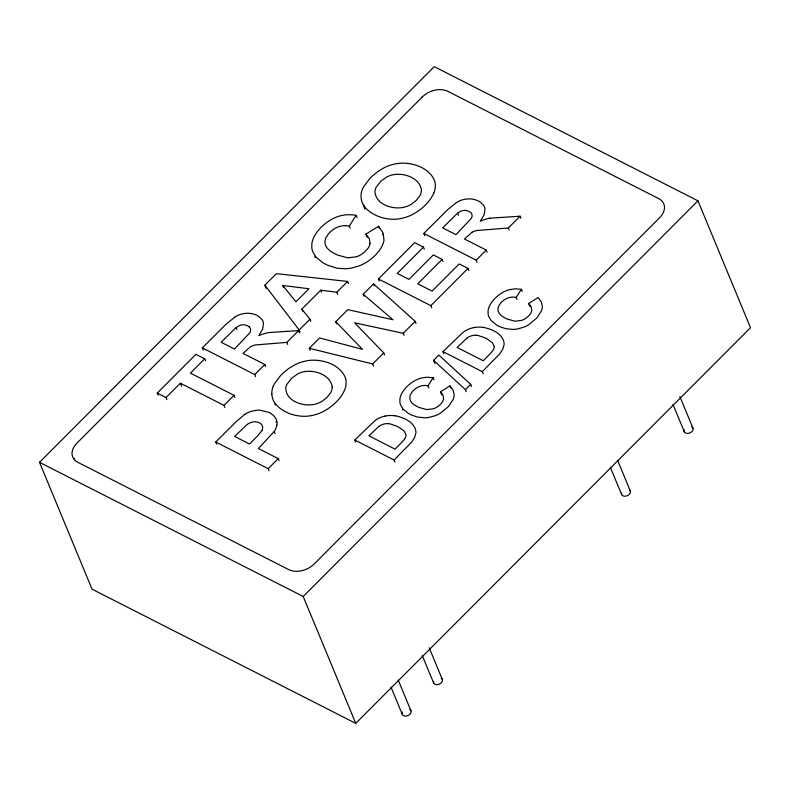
<?xml version="1.0" encoding="UTF-8"?>
<svg xmlns="http://www.w3.org/2000/svg" width="790" height="790" viewBox="0 0 790 790"><rect width="100%" height="100%" fill="white"/><g stroke="black" fill="none" stroke-linecap="round" stroke-linejoin="round"><path stroke-width="1.19" d="M370.006 243.636L369.434 238.847L365.898 234.117L378.598 226.305L383.13 233.08L383.979 240.2A26.85 18.713 -22.5 0 1 383.041 243.883C379.773 251.951 373.028 258.182 365.75 262.695A30.731 21.419 -22.5 0 1 358.255 266.19L351.748 267.988A32.064 22.347 -22.5 0 1 345.072 268.778L336.925 268.175L327.416 265.124A66.755 46.541 -22.5 0 1 322.774 262.645L315.783 256.849L312.583 251.299A31.462 21.932 -22.5 0 1 311.803 247.655L311.853 243.873A30.81 21.478 -22.5 0 1 313.689 237.533C317.847 229.219 325.125 222.632 333.35 218.435A28.065 19.572 -22.5 0 1 340.095 215.848L345.813 214.762L352.251 214.791L356.152 215.344L357.011 217.418M261.925 430.412L258.152 435.32L249.581 444.029L234.61 436.416L247.171 424.467A10.467 7.298 -22.5 0 1 253.106 421.929A9.065 6.32 -22.5 0 1 256.799 421.919L258.695 422.472A13.321 9.292 -22.5 0 1 259.426 422.798A10.221 7.13 -22.5 0 1 262.063 430.422M350.177 228.211L349.318 226.138L356.152 215.344M428.881 387.88L428.022 385.806L433.157 377.719L426.738 377.195L421.11 378.094A21.053 14.674 -22.5 0 0 416.044 380.029C409.882 383.18 404.421 388.117 401.3 394.358A23.107 16.106 -22.5 0 0 399.928 399.118L399.888 401.942A23.601 16.452 -22.5 0 0 400.471 404.678L402.87 408.845L408.114 413.2A50.066 34.908 -22.5 0 0 411.6 415.056L417.525 417.09L424.842 417.791A24.046 16.768 -22.5 0 0 429.849 417.199L434.727 415.856A23.048 16.067 -22.5 0 0 440.356 413.229L448.73 406.317L453.322 399.128A20.135 14.042 -22.5 0 0 454.023 396.353A19.128 13.331 -22.5 0 0 454.102 394.319L453.114 390.369L449.984 385.935L440.465 391.791L441.748 394.901M517.065 299.499L516.206 297.425L521.331 289.328L514.912 288.804L509.283 289.713A21.053 14.674 -22.5 0 0 504.227 291.648C498.056 294.798 492.595 299.736 489.474 305.977A23.107 16.106 -22.5 0 0 488.101 310.727L488.072 313.561A23.601 16.452 -22.5 0 0 488.654 316.296L491.054 320.464L496.298 324.809A50.066 34.908 -22.5 0 0 499.774 326.665L505.709 328.699L513.026 329.4A24.046 16.768 -22.5 0 0 518.023 328.818L522.911 327.465A23.048 16.067 -22.5 0 0 528.53 324.848L536.904 317.926L541.496 310.737A20.135 14.042 -22.5 0 0 542.197 307.972A19.128 13.331 -22.5 0 0 542.286 305.937L541.288 301.978L538.158 297.553L528.638 303.409L529.922 306.52M404.589 439.052L402.643 441.422A60.682 42.305 -22.5 0 1 400.599 443.546L395.049 449.125L368.92 435.823L378.756 426.541M39.5 462.318L434.243 66.646L697.955 200.828L750.5 327.682L355.757 723.354L92.045 589.172L39.5 462.318L303.212 596.499L355.757 723.354M158.109 395.148L157.25 393.074L195.93 354.295L204.719 358.769L205.578 360.842M203.188 349.96L202.329 347.886L225.891 324.344L235.213 316.81M266.131 288.33L264.848 285.22L276.382 273.656L347.64 281.438L348.499 283.511M166.897 399.622L166.038 397.548L180.357 383.199L223.985 405.389L224.844 407.462M204.719 358.769L190.41 373.117L234.038 395.316L234.897 397.39M302.708 311.211L301.849 309.137L320.74 290.207L336.886 292.221L347.64 281.438M223.985 405.389L234.038 395.316M255.604 376.632L254.745 374.559L264.798 364.486L242.984 353.387L250.499 346.731A11.732 8.176 -22.5 0 1 255.624 344.924L286.829 342.396L298.61 330.595L299.469 332.669M300.072 332.057L299.213 329.983L309.966 319.2L301.849 309.137M216.628 444.089L215.769 442.015L236.704 421.139L244.821 414.316M310.134 350.365L309.275 348.291L319.585 337.952L362.491 349.358L335.77 321.728L347.827 309.65L392.946 319.743L363.222 294.216L373.542 283.867L415.175 321.352L416.024 323.426M379.269 281.052L378.42 278.979L414.661 242.649L423.45 247.122L424.309 249.196M424.655 235.568L423.796 233.494L447.367 209.952L456.679 202.408A16.827 11.732 -22.5 0 1 464.5 199.337L467.305 198.962A20.935 14.595 -22.5 0 1 475.402 199.771L477.832 200.7A27.512 19.187 -22.5 0 1 479.816 201.776L483.411 205.054A18.506 12.897 -22.5 0 1 484.991 209.162L484.142 214.752L480.29 221.21A35.264 24.579 -22.5 0 1 489.899 218.149M423.45 247.122L397.261 273.38L408.973 279.344L433.345 254.923L442.133 259.397L442.993 261.47M442.133 259.397L417.772 283.817L432.091 291.105L459.197 263.939L467.996 268.403L468.855 270.476M269.044 470.761L268.185 468.687L278.238 458.615L258.379 448.503L274.199 431.518L275.058 433.591M309.275 348.291L372.663 363.953L383.713 352.883L354.641 322.814L403.246 333.311L404.105 335.385M403.246 333.311L415.175 321.352M431.696 307.725L430.836 305.651L467.996 268.403M477.071 262.24L476.212 260.167L486.265 250.084L464.451 238.985L471.976 232.339M477.091 230.492L508.296 228.004L520.077 216.203L520.936 218.277M434.856 363.44L433.572 360.329L438.825 355.056L470.682 384.384L471.541 386.458M355.648 442.104L354.789 440.03L375.309 420.329A16.955 11.82 -22.5 0 1 376.652 419.451A18.98 13.233 -22.5 0 1 385.283 416.053M443.822 353.713L442.973 351.639L463.483 331.948A16.955 11.82 -22.5 0 1 464.836 331.069A18.98 13.233 -22.5 0 1 473.457 327.672M394.961 462.101L394.101 460.027L411.57 442.203L414.553 437.591L415.856 433.325A15.04 10.487 -22.5 0 0 415.905 432.179A21.844 15.227 -22.5 0 0 415.096 428.358C411.886 421.07 403.651 417.782 396.412 415.994A27.245 18.99 -22.5 0 0 395.168 415.787M483.144 373.719L482.285 371.646L499.754 353.821L502.736 349.2L504.04 344.934A15.04 10.487 -22.5 0 0 504.079 343.798A21.844 15.227 -22.5 0 0 503.279 339.967C500.07 332.679 491.834 329.4 484.596 327.613A27.245 18.99 -22.5 0 0 483.342 327.406M466.278 391.722L465.419 389.658L470.682 384.384M303.212 596.499L697.955 200.828M249.225 326.932L248.06 326.072A14.23 9.924 -22.5 0 0 247.171 325.599L244.426 324.818A7.92 5.52 -22.5 0 0 238.995 325.796L235.173 328.393L221.17 342.287L234.521 349.071L249.926 332.649A8.344 5.816 -22.5 0 0 249.255 326.912M457.617 213.142L442.637 227.895L455.988 234.679L471.403 218.257A8.344 5.816 -22.5 0 0 470.731 212.52L469.537 211.681A14.23 9.924 -22.5 0 0 468.638 211.207L465.893 210.426A7.92 5.52 -22.5 0 0 460.461 211.404L457.617 213.142L458.476 215.216M466.93 338.16L457.104 347.442L483.223 360.734L488.783 355.164A60.682 42.305 -22.5 0 0 490.827 353.041L492.772 350.671A10.803 7.535 -22.5 0 0 494.323 346.613M489.909 218.198L520.077 216.203M245.828 313.353L243.034 313.739A16.827 11.732 -22.5 0 0 235.213 316.8M298.61 330.595L268.432 332.59A35.264 24.579 -22.5 0 0 258.834 335.641L262.665 329.144L263.514 323.554A18.506 12.897 -22.5 0 0 261.944 319.446L258.35 316.168A27.512 19.187 -22.5 0 0 256.365 315.101L253.936 314.163A20.935 14.595 -22.5 0 0 245.838 313.344M345.566 225.644L349.318 226.138M476.202 335.286L476.972 335.335A18.288 12.749 -22.5 0 1 478.157 335.483L484.823 337.745A69.155 48.21 -22.5 0 1 487.045 338.871L492.407 342.732L494.264 346.622M388.028 423.667L388.799 423.726A18.288 12.749 -22.5 0 1 389.984 423.865L396.639 426.126A69.155 48.21 -22.5 0 1 398.861 427.262L404.233 431.113L406.09 435.004A10.803 7.535 -22.5 0 1 404.559 439.043M282.751 285.476L308.949 288.745L295.924 301.8L282.751 285.476L283.61 287.55M516.206 297.425L513.856 297.079A11.554 8.058 -22.5 0 0 504.06 300.012L502.045 301.662A17.143 11.959 -22.5 0 0 500.682 303.084L498.895 305.72A12.521 8.729 -22.5 0 0 498.026 308.347C497.196 312.761 501.235 315.99 504.701 317.797A51.913 36.192 -22.5 0 0 507.397 319.121L515.001 321.214L521.519 320.394A12.245 8.532 -22.5 0 0 525.291 318.647L527.542 316.978A16.057 11.188 -22.5 0 0 528.964 315.615L529.932 314.469A11.593 8.088 -22.5 0 0 531.779 310.154L531.107 306.56L528.638 303.409M428.022 385.806L425.682 385.461A11.554 8.058 -22.5 0 0 415.876 388.394L413.861 390.053A17.143 11.959 -22.5 0 0 412.508 391.475L410.721 394.101A12.521 8.729 -22.5 0 0 409.852 396.728C409.013 401.152 413.051 404.371 416.528 406.178A51.913 36.192 -22.5 0 0 419.223 407.502L426.827 409.595L433.345 408.786A12.245 8.532 -22.5 0 0 437.107 407.028L439.368 405.359A16.057 11.188 -22.5 0 0 440.79 404.006L441.758 402.851A11.593 8.088 -22.5 0 0 443.605 398.535L442.923 394.951L440.465 391.791M423.796 233.494L476.212 260.167M378.42 278.979L430.836 305.651M442.973 351.639L482.285 371.646M202.329 347.886L254.745 374.559M354.789 440.03L394.101 460.027M157.25 393.074L166.038 397.548M215.769 442.015L268.185 468.687M433.572 360.329L465.419 389.658M275.917 421.524L276.678 422.255M382.656 234.186L383.308 235.025M264.848 285.22L299.213 329.983M679.874 396.55L692.988 428.2M672.991 404.46L684.318 431.804M617.582 460.274L630.321 491.015M610.324 467.265L621.651 494.619M508.296 228.004L509.155 230.078M521.331 289.328L522.19 291.401M486.265 250.084L487.124 252.158M449.984 385.935L450.843 388.009M378.598 226.305L379.457 228.379M433.157 377.719L434.006 379.793M365.898 234.117L367.192 237.217M373.542 283.867L374.401 285.941M363.222 294.216L364.081 296.29M383.713 352.883L384.572 354.957M372.663 363.953L373.522 366.027M336.886 292.221L337.745 294.295M335.77 321.728L336.629 323.801M320.74 290.207L321.589 292.28M309.966 319.2L310.825 321.273M429.207 647.8L442.321 679.459M422.334 655.71L433.661 683.064M286.829 342.396L287.688 344.47M398.259 680.121L410.988 710.862M264.798 364.486L265.657 366.55M391.001 687.112L402.327 714.466M236.151 327.534L237.01 329.608M278.238 458.615L279.097 460.688M180.357 383.199L181.641 386.3M409.694 709.469A4.691 3.269 -22.5 0 1 410.257 713.854A4.691 3.269 -22.5 0 1 404.391 715.957A4.691 3.269 -22.5 0 1 402.446 712.067M441.255 678.185A4.691 3.269 -22.5 0 1 439.21 684.17A4.691 3.269 -22.5 0 1 433.503 681.414M629.255 489.751A4.691 3.269 -22.5 0 1 627.201 495.735A4.691 3.269 -22.5 0 1 621.503 492.97M691.694 426.807A4.691 3.269 -22.5 0 1 692.366 431.044A4.691 3.269 -22.5 0 1 686.767 433.364A4.691 3.269 -22.5 0 1 684.239 429.908M74.458 459.731A18.772 13.094 -22.5 0 1 74.487 458.319M364.871 209.103A35.56 24.796 -22.5 0 1 363.765 204.906M315.161 257.52A31.462 21.932 -22.5 0 1 314.805 256.325M345.566 225.624A15.316 10.675 -22.5 0 0 333.696 229.199L330.437 231.786A22.861 15.938 -22.5 0 0 328.63 233.682L326.24 237.188A16.689 11.633 -22.5 0 0 325.085 240.693C323.969 246.589 329.361 250.894 333.992 253.294A69.214 48.259 -22.5 0 0 337.577 255.061L347.719 257.856L356.409 256.77A16.284 11.346 -22.5 0 0 360.635 254.894L364.437 252.208L367.992 248.346A15.316 10.675 -22.5 0 0 370.006 243.636M385.283 416.024A24.757 17.262 -22.5 0 1 395.138 415.826M378.687 426.482A11.129 7.762 -22.5 0 1 388.068 423.578M402.781 410.01A23.601 16.452 -22.5 0 1 402.584 409.092M473.467 327.633A24.757 17.262 -22.5 0 1 483.322 327.435M466.86 338.1A11.129 7.762 -22.5 0 1 476.242 335.187M471.946 232.3A11.732 8.176 -22.5 0 1 477.091 230.532M275.295 405.102A35.56 24.796 -22.5 0 1 274.989 404.075M271.839 394.042A35.56 24.796 -22.5 0 0 274.574 402.791C281.615 412.015 293.86 416.478 305.226 416.3A31.847 22.209 -22.5 0 0 310.243 415.807A32.291 22.515 -22.5 0 0 315.259 414.691A30.859 21.518 -22.5 0 0 321.678 412.311C331.326 407.601 340.085 400.026 344.588 390.132A30.998 21.607 -22.5 0 0 346.089 383.752A32.558 22.703 -22.5 0 0 346.069 381.234A31.699 22.1 -22.5 0 0 345.339 377.59C339.907 364.802 324.117 359.559 311.122 360.23A31.669 22.081 -22.5 0 0 307.745 360.635A32.785 22.851 -22.5 0 0 302.688 361.761A31.284 21.814 -22.5 0 0 294.69 364.881L288.696 368.496L283.077 373.107A51.854 36.152 -22.5 0 0 280.312 375.892L274.426 383.822A32.528 22.683 -22.5 0 0 273.389 385.925M271.879 394.032A28.973 20.194 -22.5 0 1 273.32 385.925M244.811 414.316A18.94 13.203 -22.5 0 1 251.408 411.323L256.296 410.306A18.772 13.084 -22.5 0 1 259.653 410.138L268.531 412.262A36.113 25.181 -22.5 0 1 270.466 413.269L273.735 415.668L275.789 418.394A20.728 14.447 -22.5 0 1 276.885 425.148M276.767 425.158A21.824 15.217 -22.5 0 1 274.249 431.528M332.244 386.903L331.998 389.164A17.765 12.383 -22.5 0 1 330.556 392.897L327.1 397.331L322.36 401.113A17.933 12.502 -22.5 0 1 317.856 403.315C306.293 407.956 285.901 402.436 285.743 387.999A17.775 12.393 -22.5 0 1 286.977 384.236L291.727 378.203L297.524 374.045A17.568 12.245 -22.5 0 1 302.135 372.169C313.235 369.058 330.279 374.243 332.244 386.903M421.445 189.886L421.208 192.148A17.765 12.383 -22.5 0 1 419.757 195.881L416.31 200.314L411.56 204.097A17.933 12.502 -22.5 0 1 407.057 206.299C395.504 210.94 375.102 205.42 374.944 190.983A17.775 12.393 -22.5 0 1 376.188 187.21L380.938 181.186L386.725 177.029A17.568 12.245 -22.5 0 1 391.346 175.153C402.446 172.042 419.49 177.227 421.445 189.886M433.799 193.115C429.296 203.01 420.527 210.584 410.889 215.295A30.859 21.518 -22.5 0 1 404.47 217.675A32.291 22.515 -22.5 0 1 399.444 218.791A31.847 22.209 -22.5 0 1 394.437 219.284C383.081 219.462 370.816 214.999 363.785 205.765A35.56 24.796 -22.5 0 1 361.05 197.026A28.973 20.194 -22.5 0 1 362.531 188.899A32.528 22.683 -22.5 0 1 363.637 186.805L369.513 178.876A51.854 36.152 -22.5 0 1 372.288 176.091L377.906 171.479L383.891 167.865A31.284 21.814 -22.5 0 1 391.889 164.735A32.785 22.851 -22.5 0 1 396.955 163.619A31.669 22.081 -22.5 0 1 400.332 163.214C413.328 162.542 429.118 167.786 434.549 180.574A31.699 22.1 -22.5 0 1 435.27 184.208A32.558 22.703 -22.5 0 1 435.3 186.736A30.998 21.607 -22.5 0 1 433.799 193.115M422.295 96.963L76.897 443.18A18.772 13.094 -22.5 0 0 77.746 462.259L288.715 569.6A18.772 13.094 -22.5 0 0 314.232 563.942L659.63 217.724A18.772 13.094 -22.5 0 0 658.781 198.655L447.812 91.314A18.772 13.094 -22.5 0 0 422.295 96.963"/></g></svg>
